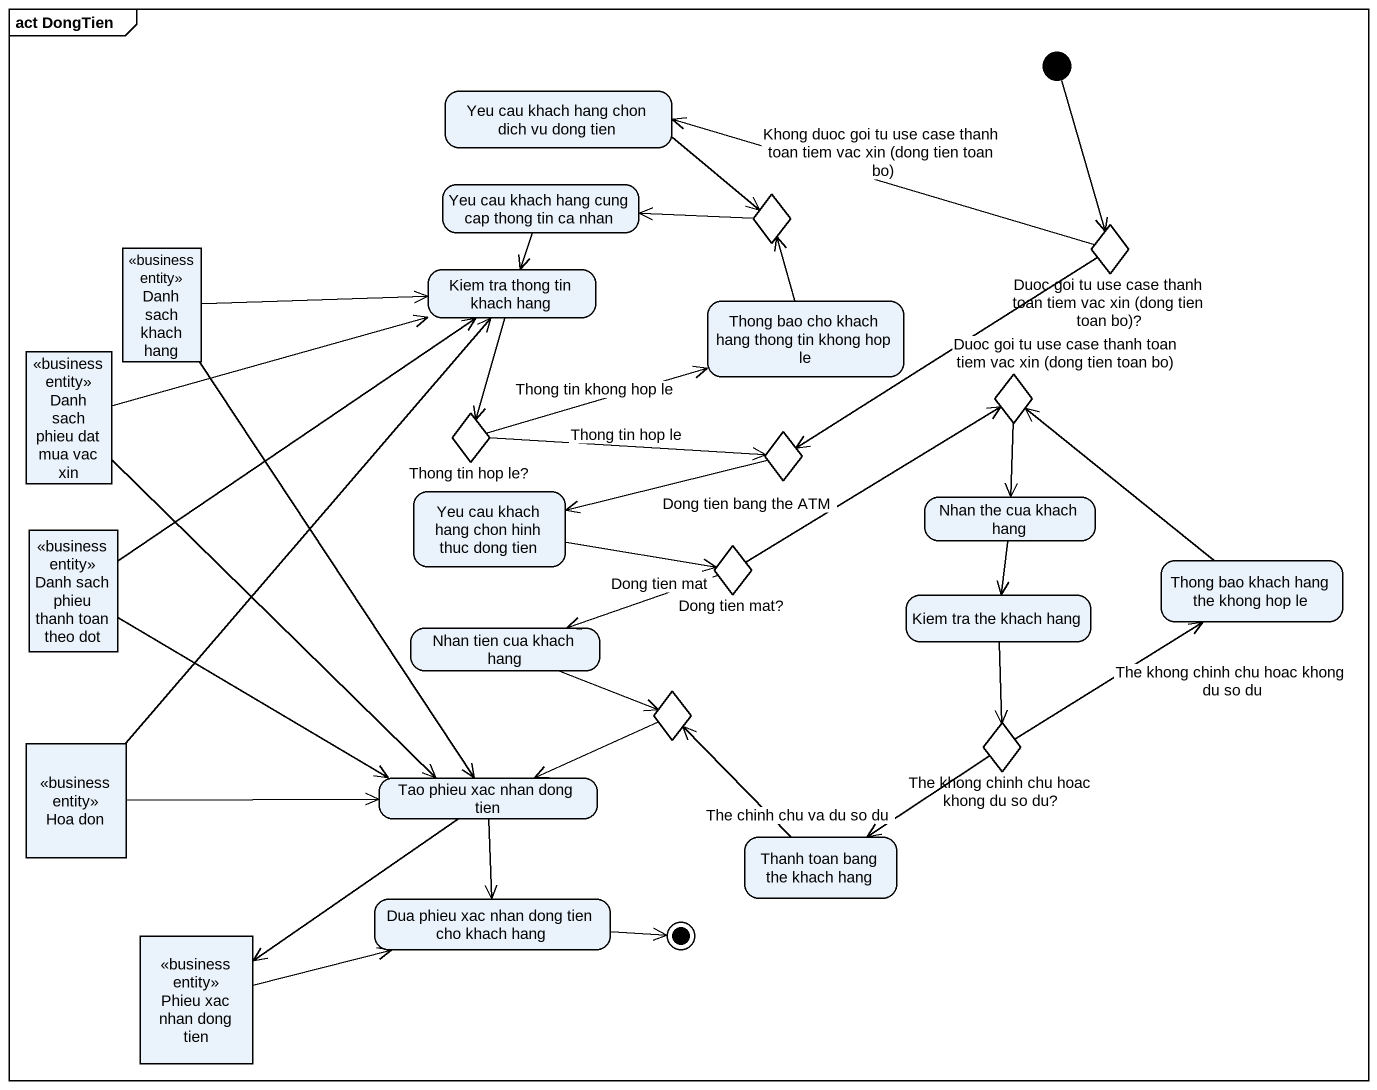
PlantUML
@startuml
mainframe act DongTien
hide empty description
state "Yeu cau khach hang chon dich vu dong tien" as Yeu_cau_khach_hang_chon
state "Yeu cau khach hang cung cap thong tin ca nhan" as Yeu_cau_khach_hang_cung_cap
state "Danh sach khach hang" as Danh_sach_khach_hang <<business entity>>
state choice1 <<choice>>
state "Duoc goi tu use case thanh toan tiem vac xin (dong tien toan bo)?" as Duoc_goi_tu_use_case_thanh <<choice>>
state "Kiem tra thong tin khach hang" as Kiem_tra_thong_tin_khach
state "Thong bao cho khach hang thong tin khong hop le" as Thong_bao_cho_khach_hang
state "Danh sach phieu dat mua vac xin" as Danh_sach_phieu_dat_mua_vac <<business entity>>
state choice2 <<choice>>
state "Thong tin hop le?" as Thong_tin_hop_le <<choice>>
state choice3 <<choice>>
state "Yeu cau khach hang chon hinh thuc dong tien" as Yeu_cau_khach_hang_chon_2
state "Nhan the cua khach hang" as Nhan_the_cua_khach_hang
state "Danh sach phieu thanh toan theo dot" as Danh_sach_phieu_thanh_toan <<business entity>>
state "Dong tien mat?" as Dong_tien_mat <<choice>>
state "Thong bao khach hang the khong hop le" as Thong_bao_khach_hang_the
state "Nhan tien cua khach hang" as Nhan_tien_cua_khach_hang
state "Kiem tra the khach hang" as Kiem_tra_the_khach_hang
state choice4 <<choice>>
state "Hoa don" as Hoa_don <<business entity>>
state "The khong chinh chu hoac khong du so du?" as The_khong_chinh_chu_hoac <<choice>>
state "Tao phieu xac nhan dong tien" as Tao_phieu_xac_nhan_dong_tien
state "Dua phieu xac nhan dong tien cho khach hang" as Dua_phieu_xac_nhan_dong
state "Thanh toan bang the khach hang" as Thanh_toan_bang_the_khach
state "Phieu xac nhan dong tien" as Phieu_xac_nhan_dong_tien <<business entity>>
[*] --> Duoc_goi_tu_use_case_thanh
Yeu_cau_khach_hang_chon -right-> choice1
Yeu_cau_khach_hang_cung_cap --> Kiem_tra_thong_tin_khach
Danh_sach_khach_hang -right-> Kiem_tra_thong_tin_khach
Danh_sach_khach_hang --> Tao_phieu_xac_nhan_dong_tien
choice1 -left-> Yeu_cau_khach_hang_cung_cap
Duoc_goi_tu_use_case_thanh -left-> Yeu_cau_khach_hang_chon : Khong duoc goi tu use case thanh toan tiem vac xin (dong tien toan bo)
Duoc_goi_tu_use_case_thanh --> choice3 : Duoc goi tu use case thanh toan tiem vac xin (dong tien toan bo)
Kiem_tra_thong_tin_khach --> Thong_tin_hop_le
Thong_bao_cho_khach_hang -up-> choice1
Danh_sach_phieu_dat_mua_vac -right-> Kiem_tra_thong_tin_khach
Danh_sach_phieu_dat_mua_vac --> Tao_phieu_xac_nhan_dong_tien
choice2 --> Nhan_the_cua_khach_hang
Thong_tin_hop_le -right-> Thong_bao_cho_khach_hang : Thong tin khong hop le
Thong_tin_hop_le -right-> choice3 : Thong tin hop le
choice3 -left-> Yeu_cau_khach_hang_chon_2
Yeu_cau_khach_hang_chon_2 -right-> Dong_tien_mat
Nhan_the_cua_khach_hang --> Kiem_tra_the_khach_hang
Danh_sach_phieu_thanh_toan -up-> Kiem_tra_thong_tin_khach
Danh_sach_phieu_thanh_toan -right-> Tao_phieu_xac_nhan_dong_tien
Dong_tien_mat -up-> choice2 : Dong tien bang the ATM
Dong_tien_mat -left-> Nhan_tien_cua_khach_hang : Dong tien mat
Thong_bao_khach_hang_the -up-> choice2
Nhan_tien_cua_khach_hang -right-> choice4
Kiem_tra_the_khach_hang --> The_khong_chinh_chu_hoac
choice4 -left-> Tao_phieu_xac_nhan_dong_tien
Hoa_don -up-> Kiem_tra_thong_tin_khach
Hoa_don -right-> Tao_phieu_xac_nhan_dong_tien
The_khong_chinh_chu_hoac -up-> Thong_bao_khach_hang_the : The khong chinh chu hoac khong du so du
The_khong_chinh_chu_hoac --> Thanh_toan_bang_the_khach : The chinh chu va du so du
Tao_phieu_xac_nhan_dong_tien --> Dua_phieu_xac_nhan_dong
Tao_phieu_xac_nhan_dong_tien --> Phieu_xac_nhan_dong_tien
Thanh_toan_bang_the_khach -up-> choice4
Phieu_xac_nhan_dong_tien -right-> Dua_phieu_xac_nhan_dong
Dua_phieu_xac_nhan_dong -right-> [*]
@enduml
